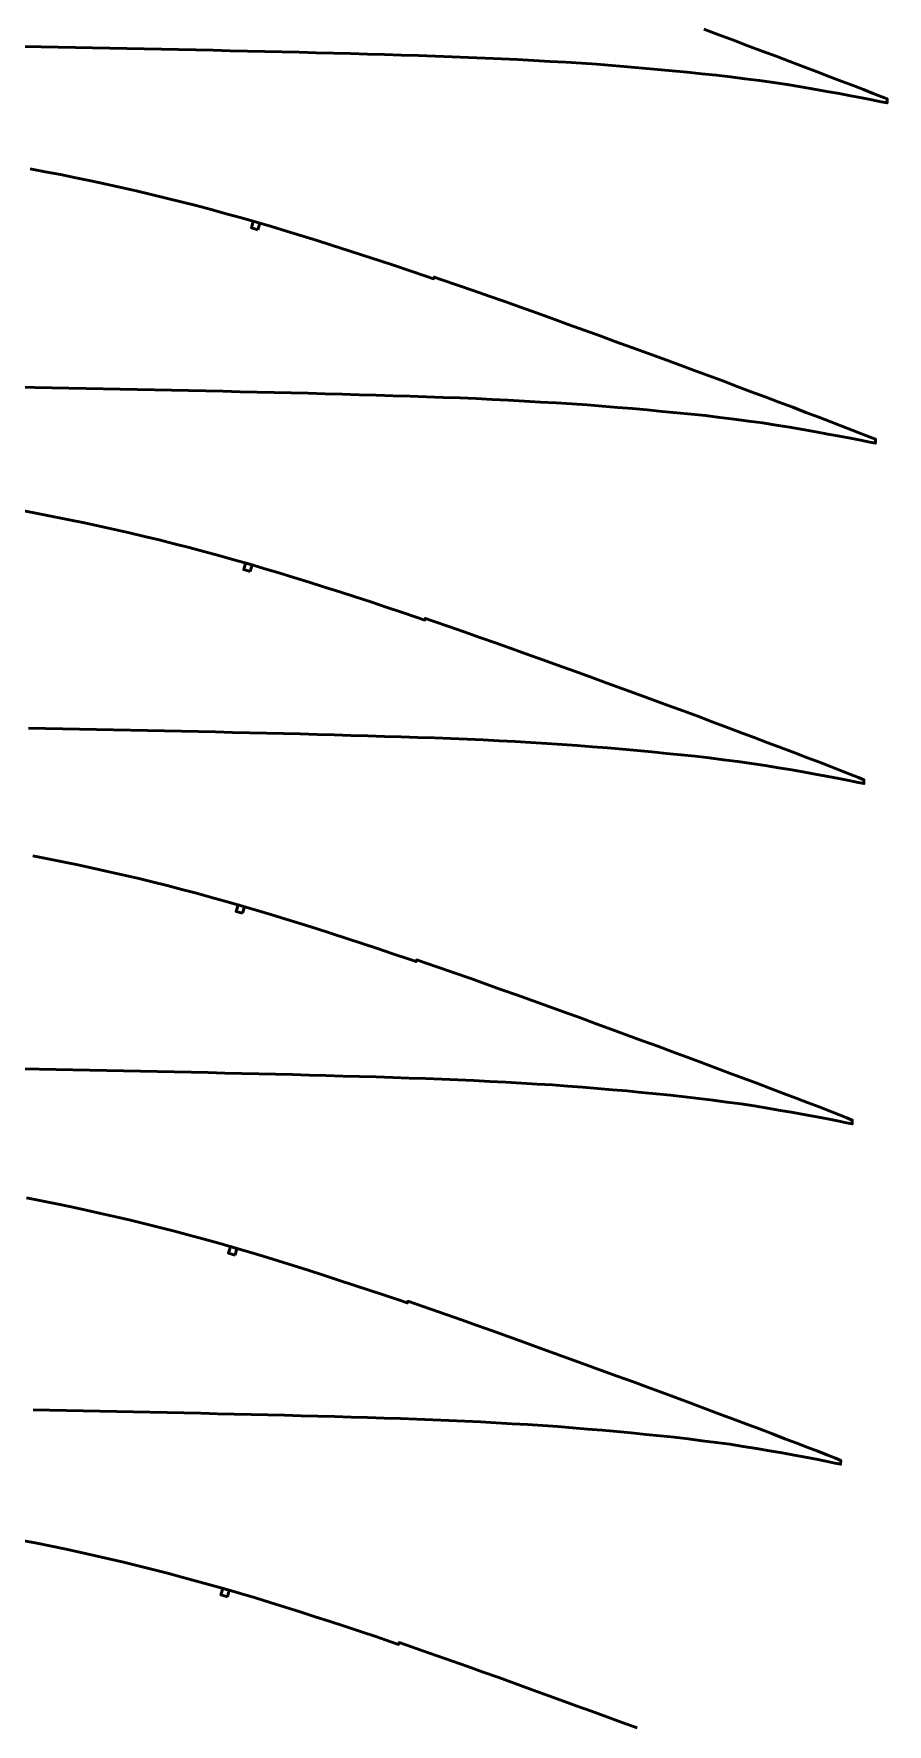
# Model space of a CAD drawing. Header units: metres. Extents: x -32 to 1074, y -15727 to -24.
# Drawn here: x 560 to 1060, y -2958 to -1968 of the extents above; entities that cross this region are included whole.
import ezdxf

# ---------------------------------------------------------------- set-up
doc = ezdxf.new("R2010")
doc.units = ezdxf.units.M
doc.layers.add('Layer', color=7, linetype='Continuous', lineweight=50)

msp = doc.modelspace()

# ---------------------------------------------------------------- linework, layer by layer
at = {"layer": 'Layer'}
for points in [[(554.63, -1975.8), (564.7, -1975.96), (574.76, -1976.13), (584.81, -1976.31), (594.85, -1976.5), (604.89, -1976.71), (614.96, -1976.93), (625.04, -1977.16), (635.13, -1977.38), (645.22, -1977.6), (655.32, -1977.81), (665.4, -1978.03), (675.48, -1978.26), (685.57, -1978.49), (695.65, -1978.73), (705.72, -1978.96), (715.77, -1979.19), (725.79, -1979.44), (735.79, -1979.7), (745.8, -1979.97), (755.82, -1980.26), (765.82, -1980.55), (775.78, -1980.84), (785.67, -1981.14), (795.48, -1981.46), (805.25, -1981.82), (814.98, -1982.18), (824.62, -1982.57), (834.15, -1982.99), (843.63, -1983.47), (853.09, -1984), (862.51, -1984.54), (871.85, -1985.08), (881.01, -1985.62), (889.98, -1986.25), (898.93, -1986.98), (907.88, -1987.71), (916.73, -1988.42), (925.47, -1989.19), (934.16, -1990.06), (942.82, -1990.92), (951.4, -1991.73), (959.86, -1992.6), (968.27, -1993.61), (976.73, -1994.7), (985.14, -1995.78), (993.34, -1996.87), (1001.36, -1998.12), (1009.34, -1999.44), (1017.17, -2000.78), (1024.73, -2002.1), (1031.93, -2003.4), (1038.74, -2004.69), (1045.12, -2005.9), (1051.05, -2007.06), (1056.52, -2008.15), (1059.89, -2008.86), (1059.95, -2006.54), (1056.78, -2005.24), (1051.67, -2003.27), (1046.15, -2001.08), (1040.12, -1998.73), (1033.54, -1996.22), (1026.46, -1993.52), (1018.97, -1990.65), (1011.12, -1987.66), (1003.06, -1984.58), (994.91, -1981.51), (986.7, -1978.47), (978.38, -1975.33), (969.96, -1972.13), (961.39, -1968.95), (952.68, -1965.72)], [(554.63, -1975.8), (564.7, -1975.96), (574.76, -1976.13), (584.81, -1976.31), (594.85, -1976.5), (604.89, -1976.71), (614.96, -1976.93), (625.04, -1977.16), (635.13, -1977.38), (645.22, -1977.6), (655.32, -1977.81), (665.4, -1978.03), (675.48, -1978.26), (685.57, -1978.49), (695.65, -1978.73), (705.72, -1978.96), (715.77, -1979.19), (725.79, -1979.44), (735.79, -1979.7), (745.8, -1979.97), (755.82, -1980.26), (765.82, -1980.55), (775.78, -1980.84), (785.67, -1981.14), (795.48, -1981.46), (805.25, -1981.82), (814.98, -1982.18), (824.62, -1982.57), (834.15, -1982.99), (843.63, -1983.47), (853.09, -1984), (862.51, -1984.54), (871.85, -1985.08), (881.01, -1985.62), (889.98, -1986.25), (898.93, -1986.98), (907.88, -1987.71), (916.73, -1988.42), (925.47, -1989.19), (934.16, -1990.06), (942.82, -1990.92), (951.4, -1991.73), (959.86, -1992.6), (968.27, -1993.61), (976.73, -1994.7), (985.14, -1995.78), (993.34, -1996.87), (1001.36, -1998.12), (1009.34, -1999.44), (1017.17, -2000.78), (1024.73, -2002.1), (1031.93, -2003.4), (1038.74, -2004.69), (1045.12, -2005.9), (1051.05, -2007.06), (1056.52, -2008.15), (1059.89, -2008.86), (1059.95, -2006.54), (1056.78, -2005.24), (1051.67, -2003.27), (1046.15, -2001.08), (1040.12, -1998.73), (1033.54, -1996.22), (1026.46, -1993.52), (1018.97, -1990.65), (1011.12, -1987.66), (1003.06, -1984.58), (994.91, -1981.51), (986.7, -1978.47), (978.38, -1975.33), (969.96, -1972.13), (961.39, -1968.95), (952.68, -1965.72)], [(551.07, -2175.31), (561.08, -2175.47), (571.07, -2175.64), (581.06, -2175.82), (591.03, -2176.01), (601.01, -2176.21), (611.01, -2176.43), (621.03, -2176.66), (631.05, -2176.88), (641.08, -2177.09), (651.11, -2177.31), (661.13, -2177.52), (671.15, -2177.75), (681.17, -2177.99), (691.18, -2178.22), (701.19, -2178.45), (711.17, -2178.68), (721.13, -2178.92), (731.07, -2179.18), (741.02, -2179.46), (750.97, -2179.74), (760.91, -2180.03), (770.8, -2180.31), (780.62, -2180.61), (790.38, -2180.94), (800.09, -2181.29), (809.75, -2181.65), (819.32, -2182.04), (828.8, -2182.46), (838.21, -2182.93), (847.61, -2183.46), (856.97, -2184), (866.25, -2184.53), (875.35, -2185.07), (884.27, -2185.69), (893.16, -2186.42), (902.05, -2187.15), (910.85, -2187.85), (919.53, -2188.61), (928.16, -2189.47), (936.77, -2190.33), (945.3, -2191.14), (953.7, -2192), (962.05, -2193.01), (970.46, -2194.09), (978.82, -2195.16), (986.97, -2196.25), (994.94, -2197.48), (1002.86, -2198.8), (1010.64, -2200.13), (1018.16, -2201.44), (1025.31, -2202.74), (1032.07, -2204.02), (1038.42, -2205.22), (1044.31, -2206.37), (1049.74, -2207.45), (1053.09, -2208.16), (1053.15, -2205.85), (1050, -2204.57), (1044.92, -2202.61), (1039.44, -2200.43), (1033.44, -2198.1), (1026.9, -2195.61), (1019.87, -2192.93), (1012.43, -2190.07), (1004.64, -2187.1), (996.62, -2184.04), (988.53, -2180.99), (980.37, -2177.97), (972.1, -2174.85), (963.73, -2171.67), (955.22, -2168.51), (946.57, -2165.31), (937.77, -2162.09), (928.8, -2158.8), (919.69, -2155.46), (910.48, -2152.1), (901.2, -2148.71), (891.89, -2145.31), (882.58, -2141.92), (873.27, -2138.55), (863.96, -2135.19), (854.66, -2131.84), (845.37, -2128.52), (836.12, -2125.22), (826.91, -2121.96), (817.72, -2118.73), (808.53, -2115.54), (799.37, -2112.37), (794.83, -2110.82), (794.49, -2111.81), (789.89, -2110.24), (780.78, -2107.16), (771.67, -2104.11), (762.57, -2101.11), (753.48, -2098.14), (744.38, -2095.2), (735.31, -2092.3), (726.29, -2089.44), (717.35, -2086.65), (708.45, -2083.93), (699.6, -2081.28), (690.77, -2078.7), (681.96, -2076.18), (673.16, -2073.72), (664.37, -2071.33), (655.59, -2069), (646.82, -2066.74), (638.04, -2064.55), (629.24, -2062.41), (620.43, -2060.34), (611.59, -2058.32), (602.75, -2056.37), (593.88, -2054.47), (585.01, -2052.63), (576.12, -2050.85), (567.2, -2049.13), (558.26, -2047.47)], [(551.07, -2175.31), (561.08, -2175.47), (571.07, -2175.64), (581.06, -2175.82), (591.03, -2176.01), (601.01, -2176.21), (611.01, -2176.43), (621.03, -2176.66), (631.05, -2176.88), (641.08, -2177.09), (651.11, -2177.31), (661.13, -2177.52), (671.15, -2177.75), (681.17, -2177.99), (691.18, -2178.22), (701.19, -2178.45), (711.17, -2178.68), (721.13, -2178.92), (731.07, -2179.18), (741.02, -2179.46), (750.97, -2179.74), (760.91, -2180.03), (770.8, -2180.31), (780.62, -2180.61), (790.38, -2180.94), (800.09, -2181.29), (809.75, -2181.65), (819.32, -2182.04), (828.8, -2182.46), (838.21, -2182.93), (847.61, -2183.46), (856.97, -2184), (866.25, -2184.53), (875.35, -2185.07), (884.27, -2185.69), (893.16, -2186.42), (902.05, -2187.15), (910.85, -2187.85), (919.53, -2188.61), (928.16, -2189.47), (936.77, -2190.33), (945.3, -2191.14), (953.7, -2192), (962.05, -2193.01), (970.46, -2194.09), (978.82, -2195.16), (986.97, -2196.25), (994.94, -2197.48), (1002.86, -2198.8), (1010.64, -2200.13), (1018.16, -2201.44), (1025.31, -2202.74), (1032.07, -2204.02), (1038.42, -2205.22), (1044.31, -2206.37), (1049.74, -2207.45), (1053.09, -2208.16), (1053.15, -2205.85), (1050, -2204.57), (1044.92, -2202.61), (1039.44, -2200.43), (1033.44, -2198.1), (1026.9, -2195.61), (1019.87, -2192.93), (1012.43, -2190.07), (1004.64, -2187.1), (996.62, -2184.04), (988.53, -2180.99), (980.37, -2177.97), (972.1, -2174.85), (963.73, -2171.67), (955.22, -2168.51), (946.57, -2165.31), (937.77, -2162.09), (928.8, -2158.8), (919.69, -2155.46), (910.48, -2152.1), (901.2, -2148.71), (891.89, -2145.31), (882.58, -2141.92), (873.27, -2138.55), (863.96, -2135.19), (854.66, -2131.84), (845.37, -2128.52), (836.12, -2125.22), (826.91, -2121.96), (817.72, -2118.73), (808.53, -2115.54), (799.37, -2112.37), (794.83, -2110.82), (794.49, -2111.81), (789.89, -2110.24), (780.78, -2107.16), (771.67, -2104.11), (762.57, -2101.11), (753.48, -2098.14), (744.38, -2095.2), (735.31, -2092.3), (726.29, -2089.44), (717.35, -2086.65), (708.45, -2083.93), (699.6, -2081.28), (690.77, -2078.7), (681.96, -2076.18), (673.16, -2073.72), (664.37, -2071.33), (655.59, -2069), (646.82, -2066.74), (638.04, -2064.55), (629.24, -2062.41), (620.43, -2060.34), (611.59, -2058.32), (602.75, -2056.37), (593.88, -2054.47), (585.01, -2052.63), (576.12, -2050.85), (567.2, -2049.13), (558.26, -2047.47)], [(691.64, -2083.12), (687.8, -2082), (688.93, -2078.16), (692.77, -2079.28), (691.64, -2083.12)], [(557.45, -2374.98), (567.39, -2375.15), (577.31, -2375.32), (587.22, -2375.51), (597.13, -2375.72), (607.06, -2375.94), (617.02, -2376.16), (626.98, -2376.38), (636.94, -2376.59), (646.91, -2376.8), (656.86, -2377.02), (666.81, -2377.25), (676.77, -2377.48), (686.72, -2377.71), (696.66, -2377.94), (706.58, -2378.17), (716.47, -2378.41), (726.35, -2378.67), (736.23, -2378.94), (746.12, -2379.22), (756, -2379.51), (765.83, -2379.79), (775.58, -2380.09), (785.27, -2380.41), (794.92, -2380.76), (804.52, -2381.12), (814.03, -2381.5), (823.44, -2381.92), (832.8, -2382.4), (842.14, -2382.91), (851.44, -2383.45), (860.66, -2383.98), (869.7, -2384.52), (878.56, -2385.14), (887.39, -2385.86), (896.23, -2386.58), (904.97, -2387.28), (913.59, -2388.04), (922.17, -2388.89), (930.73, -2389.75), (939.19, -2390.55), (947.54, -2391.4), (955.84, -2392.4), (964.19, -2393.48), (972.5, -2394.54), (980.59, -2395.62), (988.51, -2396.85), (996.39, -2398.16), (1004.11, -2399.48), (1011.58, -2400.78), (1018.69, -2402.07), (1025.41, -2403.35), (1031.71, -2404.54), (1037.57, -2405.68), (1042.96, -2406.76), (1046.29, -2407.46), (1046.35, -2405.17), (1043.22, -2403.9), (1038.18, -2401.95), (1032.72, -2399.79), (1026.77, -2397.47), (1020.27, -2394.99), (1013.28, -2392.33), (1005.89, -2389.49), (998.15, -2386.54), (990.18, -2383.5), (982.14, -2380.47), (974.04, -2377.47), (965.82, -2374.37), (957.51, -2371.21), (949.05, -2368.07), (940.45, -2364.89), (931.71, -2361.69), (922.8, -2358.42), (913.75, -2355.11), (904.6, -2351.76), (895.38, -2348.4), (886.13, -2345.02), (876.88, -2341.66), (867.63, -2338.3), (858.38, -2334.96), (849.14, -2331.64), (839.91, -2328.33), (830.72, -2325.06), (821.57, -2321.82), (812.43, -2318.61), (803.31, -2315.44), (794.21, -2312.29), (789.7, -2310.75), (789.36, -2311.75), (784.79, -2310.18), (775.73, -2307.12), (766.69, -2304.09), (757.65, -2301.11), (748.61, -2298.16), (739.57, -2295.24), (730.56, -2292.36), (721.6, -2289.52), (712.71, -2286.75), (703.87, -2284.05), (695.08, -2281.41), (686.31, -2278.85), (677.55, -2276.34), (668.81, -2273.9), (660.08, -2271.53), (651.36, -2269.21), (642.64, -2266.97), (633.91, -2264.79), (625.18, -2262.67), (616.42, -2260.61), (607.64, -2258.6), (598.85, -2256.66), (590.05, -2254.77), (581.23, -2252.94), (572.4, -2251.18), (563.54, -2249.47), (554.65, -2247.81)], [(557.45, -2374.98), (567.39, -2375.15), (577.31, -2375.32), (587.22, -2375.51), (597.13, -2375.72), (607.06, -2375.94), (617.02, -2376.16), (626.98, -2376.38), (636.94, -2376.59), (646.91, -2376.8), (656.86, -2377.02), (666.81, -2377.25), (676.77, -2377.48), (686.72, -2377.71), (696.66, -2377.94), (706.58, -2378.17), (716.47, -2378.41), (726.35, -2378.67), (736.23, -2378.94), (746.12, -2379.22), (756, -2379.51), (765.83, -2379.79), (775.58, -2380.09), (785.27, -2380.41), (794.92, -2380.76), (804.52, -2381.12), (814.03, -2381.5), (823.44, -2381.92), (832.8, -2382.4), (842.14, -2382.91), (851.44, -2383.45), (860.66, -2383.98), (869.7, -2384.52), (878.56, -2385.14), (887.39, -2385.86), (896.23, -2386.58), (904.97, -2387.28), (913.59, -2388.04), (922.17, -2388.89), (930.73, -2389.75), (939.19, -2390.55), (947.54, -2391.4), (955.84, -2392.4), (964.19, -2393.48), (972.5, -2394.54), (980.59, -2395.62), (988.51, -2396.85), (996.39, -2398.16), (1004.11, -2399.48), (1011.58, -2400.78), (1018.69, -2402.07), (1025.41, -2403.35), (1031.71, -2404.54), (1037.57, -2405.68), (1042.96, -2406.76), (1046.29, -2407.46), (1046.35, -2405.17), (1043.22, -2403.9), (1038.18, -2401.95), (1032.72, -2399.79), (1026.77, -2397.47), (1020.27, -2394.99), (1013.28, -2392.33), (1005.89, -2389.49), (998.15, -2386.54), (990.18, -2383.5), (982.14, -2380.47), (974.04, -2377.47), (965.82, -2374.37), (957.51, -2371.21), (949.05, -2368.07), (940.45, -2364.89), (931.71, -2361.69), (922.8, -2358.42), (913.75, -2355.11), (904.6, -2351.76), (895.38, -2348.4), (886.13, -2345.02), (876.88, -2341.66), (867.63, -2338.3), (858.38, -2334.96), (849.14, -2331.64), (839.91, -2328.33), (830.72, -2325.06), (821.57, -2321.82), (812.43, -2318.61), (803.31, -2315.44), (794.21, -2312.29), (789.7, -2310.75), (789.36, -2311.75), (784.79, -2310.18), (775.73, -2307.12), (766.69, -2304.09), (757.65, -2301.11), (748.61, -2298.16), (739.57, -2295.24), (730.56, -2292.36), (721.6, -2289.52), (712.71, -2286.75), (703.87, -2284.05), (695.08, -2281.41), (686.31, -2278.85), (677.55, -2276.34), (668.81, -2273.9), (660.08, -2271.53), (651.36, -2269.21), (642.64, -2266.97), (633.91, -2264.79), (625.18, -2262.67), (616.42, -2260.61), (607.64, -2258.6), (598.85, -2256.66), (590.05, -2254.77), (581.23, -2252.94), (572.4, -2251.18), (563.54, -2249.47), (554.65, -2247.81)], [(687.18, -2283.27), (683.34, -2282.14), (684.46, -2278.31), (688.3, -2279.43), (687.18, -2283.27)], [(553.83, -2574.49), (563.7, -2574.66), (573.55, -2574.83), (583.4, -2575.02), (593.25, -2575.22), (603.12, -2575.44), (613.01, -2575.66), (622.9, -2575.88), (632.8, -2576.09), (642.7, -2576.3), (652.59, -2576.52), (662.48, -2576.74), (672.37, -2576.97), (682.26, -2577.21), (692.13, -2577.43), (701.99, -2577.66), (711.82, -2577.9), (721.63, -2578.15), (731.45, -2578.43), (741.27, -2578.71), (751.08, -2578.99), (760.85, -2579.27), (770.54, -2579.57), (780.17, -2579.88), (789.75, -2580.23), (799.29, -2580.59), (808.74, -2580.97), (818.09, -2581.39), (827.39, -2581.86), (836.66, -2582.37), (845.9, -2582.91), (855.06, -2583.43), (864.05, -2583.96), (872.85, -2584.58), (881.63, -2585.3), (890.4, -2586.01), (899.09, -2586.71), (907.65, -2587.46), (916.17, -2588.31), (924.68, -2589.16), (933.09, -2589.96), (941.38, -2590.81), (949.63, -2591.8), (957.93, -2592.87), (966.18, -2593.93), (974.22, -2595), (982.09, -2596.22), (989.91, -2597.52), (997.59, -2598.83), (1005.01, -2600.12), (1012.07, -2601.41), (1018.74, -2602.67), (1025, -2603.85), (1030.82, -2604.99), (1036.18, -2606.06), (1039.49, -2606.76), (1039.54, -2604.49), (1036.43, -2603.23), (1031.43, -2601.29), (1026.01, -2599.14), (1020.09, -2596.84), (1013.64, -2594.38), (1006.7, -2591.73), (999.35, -2588.91), (991.66, -2585.98), (983.75, -2582.96), (975.76, -2579.95), (967.7, -2576.97), (959.54, -2573.88), (951.28, -2570.75), (942.88, -2567.63), (934.34, -2564.47), (925.65, -2561.29), (916.8, -2558.05), (907.81, -2554.75), (898.72, -2551.43), (889.56, -2548.09), (880.37, -2544.73), (871.18, -2541.39), (861.98, -2538.05), (852.8, -2534.74), (843.62, -2531.44), (834.45, -2528.15), (825.32, -2524.9), (816.23, -2521.68), (807.15, -2518.49), (798.09, -2515.34), (789.04, -2512.22), (784.57, -2510.69), (784.23, -2511.68), (779.68, -2510.13), (770.69, -2507.08), (761.7, -2504.08), (752.72, -2501.11), (743.74, -2498.18), (734.76, -2495.28), (725.8, -2492.42), (716.91, -2489.6), (708.08, -2486.84), (699.3, -2484.16), (690.56, -2481.54), (681.84, -2478.99), (673.15, -2476.51), (664.46, -2474.08), (655.78, -2471.72), (647.12, -2469.42), (638.46, -2467.19), (629.79, -2465.02), (621.11, -2462.92), (612.41, -2460.87), (603.69, -2458.88), (594.96, -2456.95), (586.21, -2455.07), (577.45, -2453.26), (568.67, -2451.5), (559.87, -2449.81)], [(553.83, -2574.49), (563.7, -2574.66), (573.55, -2574.83), (583.4, -2575.02), (593.25, -2575.22), (603.12, -2575.44), (613.01, -2575.66), (622.9, -2575.88), (632.8, -2576.09), (642.7, -2576.3), (652.59, -2576.52), (662.48, -2576.74), (672.37, -2576.97), (682.26, -2577.21), (692.13, -2577.43), (701.99, -2577.66), (711.82, -2577.9), (721.63, -2578.15), (731.45, -2578.43), (741.27, -2578.71), (751.08, -2578.99), (760.85, -2579.27), (770.54, -2579.57), (780.17, -2579.88), (789.75, -2580.23), (799.29, -2580.59), (808.74, -2580.97), (818.09, -2581.39), (827.39, -2581.86), (836.66, -2582.37), (845.9, -2582.91), (855.06, -2583.43), (864.05, -2583.96), (872.85, -2584.58), (881.63, -2585.3), (890.4, -2586.01), (899.09, -2586.71), (907.65, -2587.46), (916.17, -2588.31), (924.68, -2589.16), (933.09, -2589.96), (941.38, -2590.81), (949.63, -2591.8), (957.93, -2592.87), (966.18, -2593.93), (974.22, -2595), (982.09, -2596.22), (989.91, -2597.52), (997.59, -2598.83), (1005.01, -2600.12), (1012.07, -2601.41), (1018.74, -2602.67), (1025, -2603.85), (1030.82, -2604.99), (1036.18, -2606.06), (1039.49, -2606.76), (1039.54, -2604.49), (1036.43, -2603.23), (1031.43, -2601.29), (1026.01, -2599.14), (1020.09, -2596.84), (1013.64, -2594.38), (1006.7, -2591.73), (999.35, -2588.91), (991.66, -2585.98), (983.75, -2582.96), (975.76, -2579.95), (967.7, -2576.97), (959.54, -2573.88), (951.28, -2570.75), (942.88, -2567.63), (934.34, -2564.47), (925.65, -2561.29), (916.8, -2558.05), (907.81, -2554.75), (898.72, -2551.43), (889.56, -2548.09), (880.37, -2544.73), (871.18, -2541.39), (861.98, -2538.05), (852.8, -2534.74), (843.62, -2531.44), (834.45, -2528.15), (825.32, -2524.9), (816.23, -2521.68), (807.15, -2518.49), (798.09, -2515.34), (789.04, -2512.22), (784.57, -2510.69), (784.23, -2511.68), (779.68, -2510.13), (770.69, -2507.08), (761.7, -2504.08), (752.72, -2501.11), (743.74, -2498.18), (734.76, -2495.28), (725.8, -2492.42), (716.91, -2489.6), (708.08, -2486.84), (699.3, -2484.16), (690.56, -2481.54), (681.84, -2478.99), (673.15, -2476.51), (664.46, -2474.08), (655.78, -2471.72), (647.12, -2469.42), (638.46, -2467.19), (629.79, -2465.02), (621.11, -2462.92), (612.41, -2460.87), (603.69, -2458.88), (594.96, -2456.95), (586.21, -2455.07), (577.45, -2453.26), (568.67, -2451.5), (559.87, -2449.81)], [(682.71, -2483.41), (678.87, -2482.29), (680, -2478.45), (683.84, -2479.58), (682.71, -2483.41)], [(560.01, -2774.16), (569.8, -2774.34), (579.58, -2774.53), (589.37, -2774.73), (599.17, -2774.95), (609, -2775.17), (618.83, -2775.38), (628.66, -2775.59), (638.5, -2775.8), (648.32, -2776.01), (658.15, -2776.24), (667.97, -2776.47), (677.79, -2776.7), (687.6, -2776.92), (697.39, -2777.15), (707.16, -2777.39), (716.91, -2777.64), (726.66, -2777.91), (736.42, -2778.19), (746.17, -2778.47), (755.87, -2778.75), (765.5, -2779.04), (775.06, -2779.36), (784.59, -2779.7), (794.06, -2780.06), (803.45, -2780.44), (812.74, -2780.85), (821.97, -2781.32), (831.19, -2781.83), (840.37, -2782.36), (849.47, -2782.88), (858.4, -2783.41), (867.14, -2784.02), (875.86, -2784.73), (884.57, -2785.45), (893.2, -2786.14), (901.71, -2786.89), (910.18, -2787.73), (918.63, -2788.57), (926.99, -2789.37), (935.22, -2790.21), (943.41, -2791.2), (951.66, -2792.26), (959.86, -2793.31), (967.85, -2794.37), (975.66, -2795.59), (983.44, -2796.88), (991.06, -2798.19), (998.43, -2799.46), (1005.44, -2800.74), (1012.08, -2802), (1018.3, -2803.17), (1024.08, -2804.3), (1029.4, -2805.36), (1032.69, -2806.06), (1032.74, -2803.81), (1029.65, -2802.55), (1024.68, -2800.63), (1019.3, -2798.5), (1013.42, -2796.21), (1007.01, -2793.76), (1000.11, -2791.13), (992.81, -2788.33), (985.17, -2785.42), (977.31, -2782.42), (969.37, -2779.43), (961.37, -2776.47), (953.26, -2773.4), (945.06, -2770.29), (936.71, -2767.19), (928.22, -2764.05), (919.6, -2760.89), (910.8, -2757.67), (901.87, -2754.4), (892.84, -2751.1), (883.74, -2747.78), (874.61, -2744.44), (865.47, -2741.12), (856.34, -2737.81), (847.22, -2734.51), (838.1, -2731.23), (828.99, -2727.97), (819.92, -2724.74), (810.89, -2721.54), (801.87, -2718.38), (792.87, -2715.24), (783.88, -2712.14), (779.43, -2710.62), (779.09, -2711.61), (774.58, -2710.07), (765.64, -2707.05), (756.71, -2704.06), (747.79, -2701.11), (738.87, -2698.2), (729.95, -2695.32), (721.05, -2692.47), (712.21, -2689.68), (703.44, -2686.94), (694.72, -2684.27), (686.04, -2681.67), (677.38, -2679.14), (668.74, -2676.67), (660.11, -2674.26), (651.49, -2671.91), (642.88, -2669.63), (634.28, -2667.41), (625.67, -2665.26), (617.04, -2663.17), (608.4, -2661.14), (599.74, -2659.16), (591.06, -2657.24), (582.37, -2655.38), (573.67, -2653.57), (564.95, -2651.83), (556.21, -2650.14)], [(560.01, -2774.16), (569.8, -2774.34), (579.58, -2774.53), (589.37, -2774.73), (599.17, -2774.95), (609, -2775.17), (618.83, -2775.38), (628.66, -2775.59), (638.5, -2775.8), (648.32, -2776.01), (658.15, -2776.24), (667.97, -2776.47), (677.79, -2776.7), (687.6, -2776.92), (697.39, -2777.15), (707.16, -2777.39), (716.91, -2777.64), (726.66, -2777.91), (736.42, -2778.19), (746.17, -2778.47), (755.87, -2778.75), (765.5, -2779.04), (775.06, -2779.36), (784.59, -2779.7), (794.06, -2780.06), (803.45, -2780.44), (812.74, -2780.85), (821.97, -2781.32), (831.19, -2781.83), (840.37, -2782.36), (849.47, -2782.88), (858.4, -2783.41), (867.14, -2784.02), (875.86, -2784.73), (884.57, -2785.45), (893.2, -2786.14), (901.71, -2786.89), (910.18, -2787.73), (918.63, -2788.57), (926.99, -2789.37), (935.22, -2790.21), (943.41, -2791.2), (951.66, -2792.26), (959.86, -2793.31), (967.85, -2794.37), (975.66, -2795.59), (983.44, -2796.88), (991.06, -2798.19), (998.43, -2799.46), (1005.44, -2800.74), (1012.08, -2802), (1018.3, -2803.17), (1024.08, -2804.3), (1029.4, -2805.36), (1032.69, -2806.06), (1032.74, -2803.81), (1029.65, -2802.55), (1024.68, -2800.63), (1019.3, -2798.5), (1013.42, -2796.21), (1007.01, -2793.76), (1000.11, -2791.13), (992.81, -2788.33), (985.17, -2785.42), (977.31, -2782.42), (969.37, -2779.43), (961.37, -2776.47), (953.26, -2773.4), (945.06, -2770.29), (936.71, -2767.19), (928.22, -2764.05), (919.6, -2760.89), (910.8, -2757.67), (901.87, -2754.4), (892.84, -2751.1), (883.74, -2747.78), (874.61, -2744.44), (865.47, -2741.12), (856.34, -2737.81), (847.22, -2734.51), (838.1, -2731.23), (828.99, -2727.97), (819.92, -2724.74), (810.89, -2721.54), (801.87, -2718.38), (792.87, -2715.24), (783.88, -2712.14), (779.43, -2710.62), (779.09, -2711.61), (774.58, -2710.07), (765.64, -2707.05), (756.71, -2704.06), (747.79, -2701.11), (738.87, -2698.2), (729.95, -2695.32), (721.05, -2692.47), (712.21, -2689.68), (703.44, -2686.94), (694.72, -2684.27), (686.04, -2681.67), (677.38, -2679.14), (668.74, -2676.67), (660.11, -2674.26), (651.49, -2671.91), (642.88, -2669.63), (634.28, -2667.41), (625.67, -2665.26), (617.04, -2663.17), (608.4, -2661.14), (599.74, -2659.16), (591.06, -2657.24), (582.37, -2655.38), (573.67, -2653.57), (564.95, -2651.83), (556.21, -2650.14)], [(678.25, -2683.56), (674.41, -2682.44), (675.53, -2678.6), (679.37, -2679.72), (678.25, -2683.56)], [(913.54, -2960.5), (904.8, -2957.29), (895.93, -2954.04), (886.95, -2950.76), (877.91, -2947.46), (868.85, -2944.15), (859.77, -2940.85), (850.7, -2937.56), (841.64, -2934.29), (832.58, -2931.03), (823.53, -2927.79), (814.52, -2924.58), (805.55, -2921.4), (796.59, -2918.26), (787.64, -2915.14), (778.72, -2912.06), (774.3, -2910.55), (773.96, -2911.55), (769.48, -2910.01), (760.59, -2907.01), (751.73, -2904.04), (742.86, -2901.11), (734, -2898.22), (725.14, -2895.36), (716.3, -2892.53), (707.52, -2889.75), (698.8, -2887.04), (690.14, -2884.39), (681.52, -2881.8), (672.92, -2879.29), (664.33, -2876.83), (655.76, -2874.44), (647.2, -2872.11), (638.65, -2869.84), (630.1, -2867.64), (621.55, -2865.5), (612.98, -2863.42), (604.39, -2861.4), (595.79, -2859.44), (587.17, -2857.53), (578.53, -2855.68), (569.89, -2853.89), (561.23, -2852.16), (552.54, -2850.48)], [(913.54, -2960.5), (904.8, -2957.29), (895.93, -2954.04), (886.95, -2950.76), (877.91, -2947.46), (868.85, -2944.15), (859.77, -2940.85), (850.7, -2937.56), (841.64, -2934.29), (832.58, -2931.03), (823.53, -2927.79), (814.52, -2924.58), (805.55, -2921.4), (796.59, -2918.26), (787.64, -2915.14), (778.72, -2912.06), (774.3, -2910.55), (773.96, -2911.55), (769.48, -2910.01), (760.59, -2907.01), (751.73, -2904.04), (742.86, -2901.11), (734, -2898.22), (725.14, -2895.36), (716.3, -2892.53), (707.52, -2889.75), (698.8, -2887.04), (690.14, -2884.39), (681.52, -2881.8), (672.92, -2879.29), (664.33, -2876.83), (655.76, -2874.44), (647.2, -2872.11), (638.65, -2869.84), (630.1, -2867.64), (621.55, -2865.5), (612.98, -2863.42), (604.39, -2861.4), (595.79, -2859.44), (587.17, -2857.53), (578.53, -2855.68), (569.89, -2853.89), (561.23, -2852.16), (552.54, -2850.48)], [(673.78, -2883.71), (669.95, -2882.58), (671.07, -2878.75), (674.91, -2879.87), (673.78, -2883.71)]]:
    msp.add_lwpolyline(points, dxfattribs=at)

doc.saveas('drawing.dxf')
